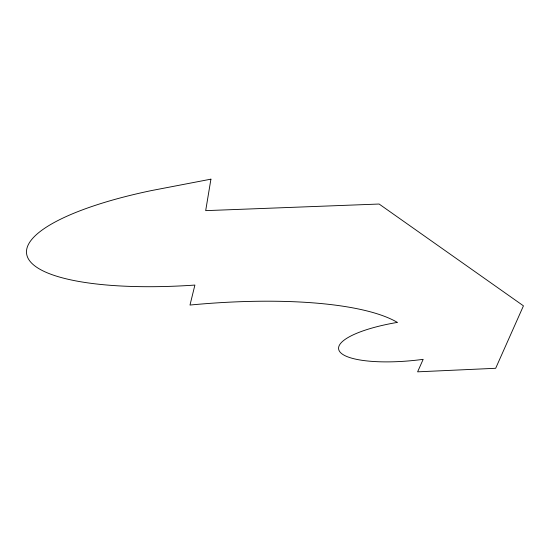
<?xml version="1.0" encoding="UTF-8"?>
<svg xmlns="http://www.w3.org/2000/svg" width="551" height="551" viewBox="0 0 551 551"><rect width="100%" height="100%" fill="white"/><g stroke="black" fill="none" stroke-linecap="round" stroke-linejoin="round"><path stroke-width="0.83" d="M210.923 179.165L205.688 210.64L379.116 204.035L523.45 305.839L495.673 368.288L417.61 371.835L423.168 359.342A76.968 20.05 -6.5 0 1 339.671 351.552A76.968 20.05 -6.5 0 1 397.374 322.397A232.804 60.644 -6.5 0 0 189.992 305.047L194.896 285.067A196.631 51.222 -6.5 0 1 27.77 257.668A196.631 51.222 -6.5 0 1 151.518 190.563L210.923 179.165"/></g></svg>
